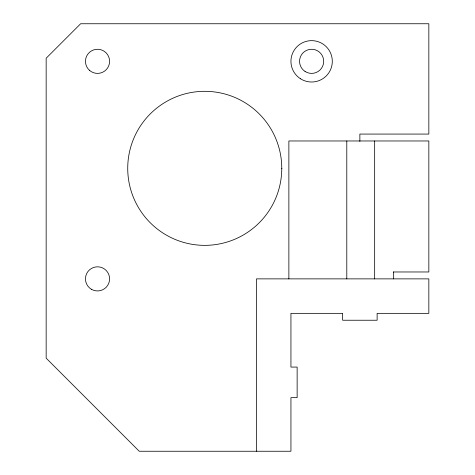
<?xml version="1.0" encoding="UTF-8"?>
<svg xmlns="http://www.w3.org/2000/svg" width="475" height="475" viewBox="0 0 475 475"><rect width="100%" height="100%" fill="white"/><g stroke="black" fill="none" stroke-linecap="round" stroke-linejoin="round"><path stroke-width="0.71" d="M281.764 168.334A77.015 77.015 0 0 0 166.238 101.638A77.015 77.015 0 0 0 166.238 235.036A77.015 77.015 0 0 0 281.764 168.334L281.972 168.334M393.365 271.973L428.842 271.973L428.842 140.968L288.871 140.968L288.871 278.873M393.662 271.973L393.662 278.873M374.662 140.968L374.662 278.873M359.866 141.461L359.866 134.075L428.842 134.075L428.842 23.75L80.637 23.75L46.158 58.223L46.158 358.168L139.246 451.25L290.938 451.25L290.938 397.658L297.142 397.658L297.142 367.08L290.938 367.08L290.938 313.346L342.653 313.346L342.653 320.239L377.126 320.239L377.126 313.346L428.842 313.346L428.842 278.873L256.464 278.873L256.464 451.25M346.792 140.968L346.792 278.873M305.081 71.464A12.065 12.065 0 0 0 323.677 61.928A12.065 12.065 0 0 0 306.114 50.593A12.065 12.065 0 0 0 305.081 71.464M89.698 70.508A12.065 12.065 0 0 0 109.393 63.519A12.065 12.065 0 0 0 93.492 49.958A12.065 12.065 0 0 0 89.698 70.508M91.497 289.322A12.065 12.065 0 0 0 109.594 278.873A12.065 12.065 0 0 0 91.497 268.423A12.065 12.065 0 0 0 91.497 289.322M300.461 78.743A20.686 20.686 0 0 0 332.286 62.29A20.686 20.686 0 0 0 302.124 42.952A20.686 20.686 0 0 0 300.461 78.743"/></g></svg>
